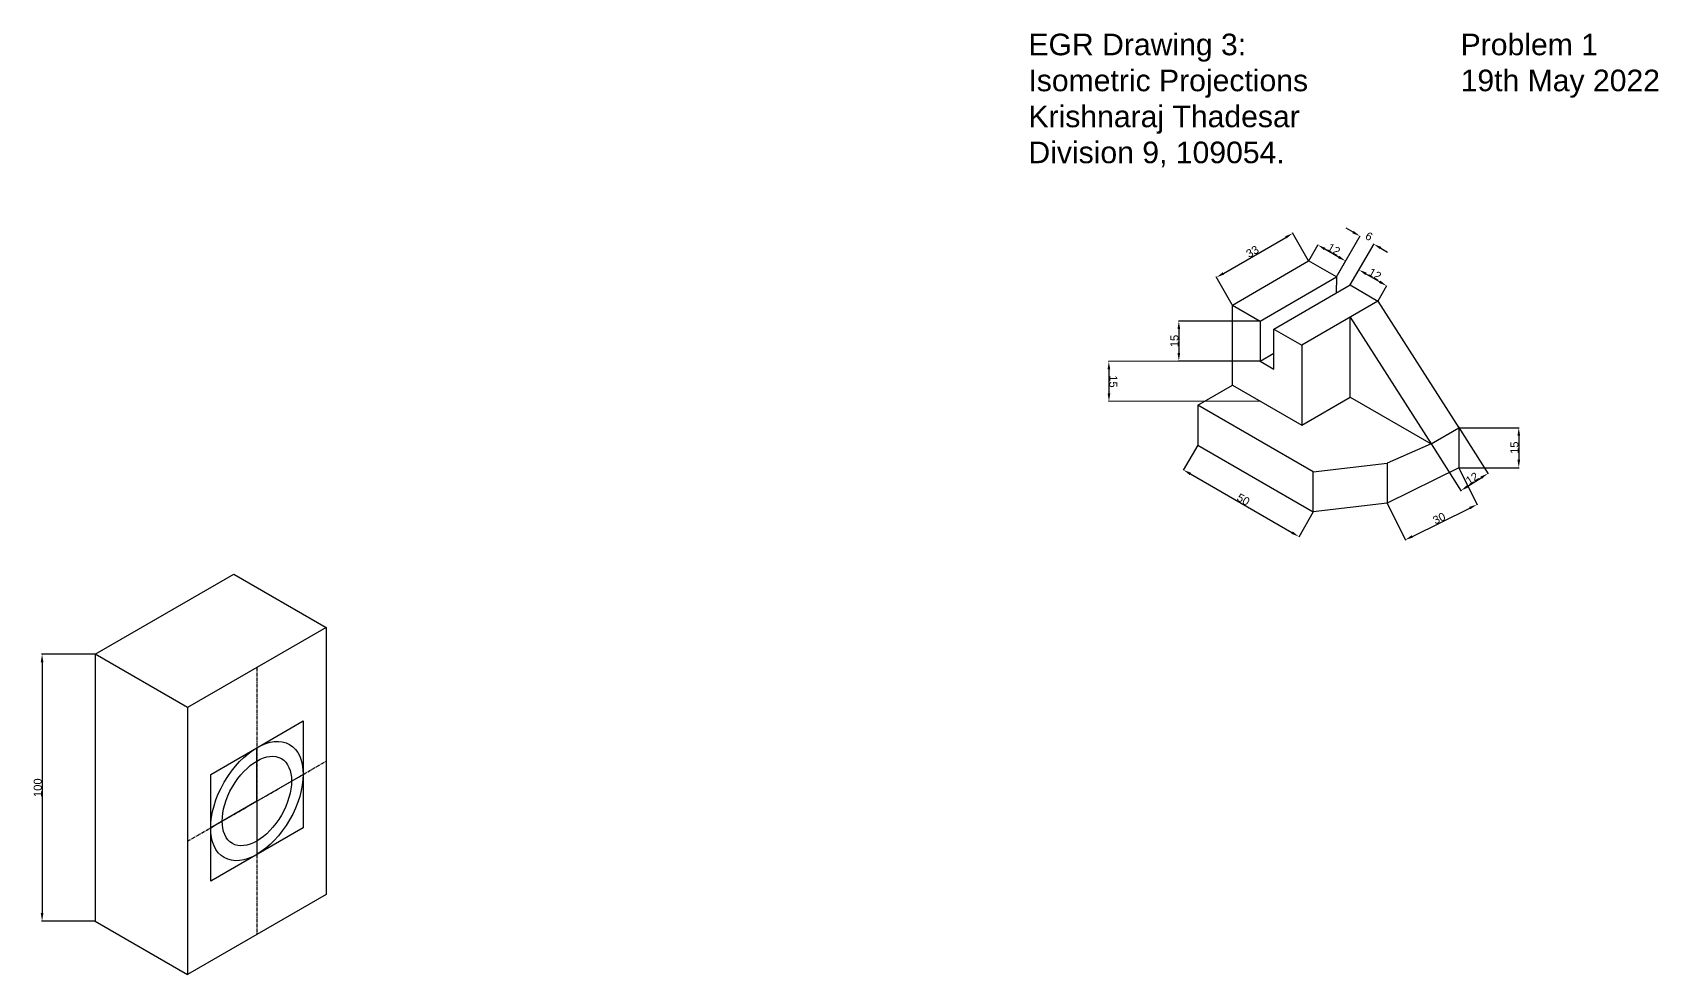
# Model space of a CAD drawing. Header units: millimetres. Extents: x 41 to 1397, y 35 to 388.
# Drawn here: x 41 to 651, y 35 to 388 of the extents above; entities that cross this region are included whole.
import ezdxf

# ---------------------------------------------------------------- set-up
doc = ezdxf.new("R2010")
doc.units = ezdxf.units.MM
doc.header["$MEASUREMENT"] = 0
doc.linetypes.add('CENTER', pattern=[2, 1.25, -0.25, 0.25, -0.25])
doc.styles.get("Standard").update_dxf_attribs({"font": ''})
doc.styles.get('Standard').set_extended_font_data('Arial')
doc.dimstyles.new('modified', dxfattribs={"dimtxt": 3, "dimasz": 3, "dimexe": 0.18, "dimexo": 0.0625, "dimgap": 0.09, "dimtad": 1, "dimdec": 0, "dimzin": 0, "dimdsep": 46, "dimtxsty": 'Standard', "dimcen": 0.09, "dimadec": 0, "dimazin": 0, "dimtfac": 1, "dimtdec": 0, "dimtofl": 0, "dimtmove": 0, "dimatfit": 3, "dimfxl": 1, "dimtolj": 1, "dimtzin": 0, "dimarcsym": 0})

# ---------------------------------------------------------------- blocks, each defined once
blk = doc.blocks.new('*D2')
at = {"color": 0, "lineweight": -2, "transparency": 16777216}
for p, q in [((64.91, 154.65), (44.87, 154.65)), ((45.05, 151.65), (45.05, 57.65)), ((64.91, 54.65), (44.87, 54.65))]:
    blk.add_line(p, q, dxfattribs=at)
at = {"color": 0, "transparency": 16777216}
for points in [[(44.55, 151.65), (45.55, 151.65), (45.05, 154.65)], [(44.55, 57.65), (45.55, 57.65), (45.05, 54.65)]]:
    blk.add_solid(points, dxfattribs=at)
at = {"layer": 'Defpoints', "color": 0, "transparency": 16777216}
for p in [(64.97, 154.65), (45.05, 54.65), (64.97, 54.65)]:
    blk.add_point(p, dxfattribs=at)
at = {"color": 0, "transparency": 16777216, "insert": (43.43, 104.65), "char_height": 3, "attachment_point": 5, "rotation": 90}
blk.add_mtext('\\A1;100', dxfattribs=at)
blk = doc.blocks.new('*D4')
at = {"color": 0, "lineweight": -2, "transparency": 16777216}
for p, q in [((520.01, 302.13), (523.53, 308.22)), ((526.04, 306.57), (531.24, 303.57)), ((530.41, 296.13), (533.92, 302.22))]:
    blk.add_line(p, q, dxfattribs=at)
at = {"color": 0, "transparency": 16777216}
for points in [[(526.29, 307), (525.79, 306.13), (523.44, 308.07)], [(531.49, 304), (530.99, 303.13), (533.83, 302.07)]]:
    blk.add_solid(points, dxfattribs=at)
at = {"layer": 'Defpoints', "color": 0, "transparency": 16777216}
for p in [(519.98, 302.07), (533.83, 302.07), (530.38, 296.07)]:
    blk.add_point(p, dxfattribs=at)
at = {"color": 0, "transparency": 16777216, "insert": (529.44, 306.45), "char_height": 3, "attachment_point": 5, "rotation": 330}
blk.add_mtext('\\A1;12', dxfattribs=at)
blk = doc.blocks.new('*D5')
at = {"color": 0, "lineweight": -2, "transparency": 16777216}
for p, q in [((535.6, 293.13), (538.95, 298.92)), ((541.46, 297.26), (546.65, 294.26)), ((546, 287.13), (549.34, 292.92))]:
    blk.add_line(p, q, dxfattribs=at)
at = {"color": 0, "transparency": 16777216}
for points in [[(541.71, 297.7), (541.21, 296.83), (538.86, 298.76)], [(546.9, 294.7), (546.4, 293.83), (549.25, 292.76)]]:
    blk.add_solid(points, dxfattribs=at)
at = {"layer": 'Defpoints', "color": 0, "transparency": 16777216}
for p in [(535.57, 293.07), (549.25, 292.76), (545.96, 287.07)]:
    blk.add_point(p, dxfattribs=at)
at = {"color": 0, "transparency": 16777216, "insert": (544.85, 297.15), "char_height": 3, "attachment_point": 5, "rotation": 330}
blk.add_mtext('\\A1;12', dxfattribs=at)
blk = doc.blocks.new('*D6')
at = {"color": 0, "lineweight": -2, "transparency": 16777216}
for p, q in [((530.41, 296.13), (539.31, 311.55)), ((536.62, 312.89), (534.02, 314.39)), ((535.6, 293.13), (544.51, 308.55)), ((547.01, 306.89), (549.61, 305.39))]:
    blk.add_line(p, q, dxfattribs=at)
at = {"color": 0, "transparency": 16777216}
for points in [[(536.87, 313.33), (536.37, 312.46), (539.22, 311.39)], [(547.26, 307.33), (546.76, 306.46), (544.42, 308.39)]]:
    blk.add_solid(points, dxfattribs=at)
at = {"layer": 'Defpoints', "color": 0, "transparency": 16777216}
for p in [(544.42, 308.39), (530.38, 296.07), (535.57, 293.07)]:
    blk.add_point(p, dxfattribs=at)
at = {"color": 0, "transparency": 16777216, "insert": (542.63, 311.3), "char_height": 3, "attachment_point": 5, "rotation": 330}
blk.add_mtext('\\A1;6', dxfattribs=at)
blk = doc.blocks.new('*D7')
at = {"color": 0, "lineweight": -2, "transparency": 16777216}
for p, q in [((576.02, 239.97), (587.3, 222.3)), ((565.92, 233.52), (577.19, 215.85)), ((579.62, 217.62), (584.67, 220.84))]:
    blk.add_line(p, q, dxfattribs=at)
at = {"color": 0, "transparency": 16777216}
for points in [[(584.4, 221.26), (584.94, 220.42), (587.2, 222.45)], [(579.35, 218.04), (579.89, 217.2), (577.09, 216.01)]]:
    blk.add_solid(points, dxfattribs=at)
at = {"layer": 'Defpoints', "color": 0, "transparency": 16777216}
for p in [(575.99, 240.02), (565.88, 233.57), (587.2, 222.45)]:
    blk.add_point(p, dxfattribs=at)
at = {"color": 0, "transparency": 16777216, "insert": (581.29, 220.58), "char_height": 3, "attachment_point": 5, "rotation": 32.54292}
blk.add_mtext('\\A1;12', dxfattribs=at)
blk = doc.blocks.new('*D8')
at = {"color": 0, "lineweight": -2, "transparency": 16777216}
for p, q in [((478.38, 233.02), (472.95, 223.61)), ((475.64, 222.26), (513.74, 200.26)), ((521.68, 208.02), (516.25, 198.61))]:
    blk.add_line(p, q, dxfattribs=at)
at = {"color": 0, "transparency": 16777216}
for points in [[(475.89, 222.7), (475.39, 221.83), (473.04, 223.76)], [(513.99, 200.7), (513.49, 199.83), (516.34, 198.76)]]:
    blk.add_solid(points, dxfattribs=at)
at = {"layer": 'Defpoints', "color": 0, "transparency": 16777216}
for p in [(478.41, 233.07), (521.72, 208.07), (516.34, 198.76)]:
    blk.add_point(p, dxfattribs=at)
at = {"color": 0, "transparency": 16777216, "insert": (495.5, 212.67), "char_height": 3, "attachment_point": 5, "rotation": 330}
blk.add_mtext('\\A1;50', dxfattribs=at)
blk = doc.blocks.new('*D9')
at = {"color": 0, "lineweight": -2, "transparency": 16777216}
for p, q in [((519.95, 302.13), (513.91, 312.59)), ((488.02, 297.43), (511.41, 310.93)), ((491.37, 285.63), (485.34, 296.09))]:
    blk.add_line(p, q, dxfattribs=at)
at = {"color": 0, "transparency": 16777216}
for points in [[(511.16, 311.36), (511.66, 310.5), (514, 312.43)], [(487.77, 297.86), (488.27, 297), (485.43, 295.93)]]:
    blk.add_solid(points, dxfattribs=at)
at = {"layer": 'Defpoints', "color": 0, "transparency": 16777216}
for p in [(514, 312.43), (519.98, 302.07), (491.4, 285.57)]:
    blk.add_point(p, dxfattribs=at)
at = {"color": 0, "transparency": 16777216, "insert": (498.9, 305.59), "char_height": 3, "attachment_point": 5, "rotation": 30}
blk.add_mtext('\\A1;33', dxfattribs=at)
blk = doc.blocks.new('*D10')
at = {"color": 0, "lineweight": -2, "transparency": 16777216}
for p, q in [((576.3, 224.52), (583.15, 210.61)), ((549.43, 211.28), (556.28, 197.37)), ((558.89, 198.86), (580.38, 209.45))]:
    blk.add_line(p, q, dxfattribs=at)
at = {"color": 0, "transparency": 16777216}
for points in [[(580.16, 209.89), (580.61, 209), (583.08, 210.77)], [(558.67, 199.31), (559.12, 198.41), (556.2, 197.53)]]:
    blk.add_solid(points, dxfattribs=at)
at = {"layer": 'Defpoints', "color": 0, "transparency": 16777216}
for p in [(576.27, 224.57), (549.4, 211.33), (583.08, 210.77)]:
    blk.add_point(p, dxfattribs=at)
at = {"color": 0, "transparency": 16777216, "insert": (568.92, 205.61), "char_height": 3, "attachment_point": 5, "rotation": 26.22979}
blk.add_mtext('\\A1;30', dxfattribs=at)
blk = doc.blocks.new('*D11')
at = {"color": 0, "lineweight": -2, "transparency": 16777216}
for p, q in [((576.34, 239.57), (598.96, 239.57)), ((598.78, 236.57), (598.78, 227.57)), ((576.34, 224.57), (598.96, 224.57))]:
    blk.add_line(p, q, dxfattribs=at)
at = {"color": 0, "transparency": 16777216}
for points in [[(598.28, 236.57), (599.28, 236.57), (598.78, 239.57)], [(598.28, 227.57), (599.28, 227.57), (598.78, 224.57)]]:
    blk.add_solid(points, dxfattribs=at)
at = {"layer": 'Defpoints', "color": 0, "transparency": 16777216}
for p in [(576.27, 239.57), (576.27, 224.57), (598.78, 224.57)]:
    blk.add_point(p, dxfattribs=at)
at = {"color": 0, "transparency": 16777216, "insert": (597.16, 232.07), "char_height": 3, "attachment_point": 5, "rotation": 90}
blk.add_mtext('\\A1;15', dxfattribs=at)
blk = doc.blocks.new('*D12')
at = {"color": 0, "lineweight": -2, "transparency": 16777216}
for p, q in [((501.73, 279.57), (471.13, 279.57)), ((471.31, 276.57), (471.31, 267.57)), ((501.73, 264.57), (471.13, 264.57))]:
    blk.add_line(p, q, dxfattribs=at)
at = {"color": 0, "transparency": 16777216}
for points in [[(470.81, 276.57), (471.81, 276.57), (471.31, 279.57)], [(470.81, 267.57), (471.81, 267.57), (471.31, 264.57)]]:
    blk.add_solid(points, dxfattribs=at)
at = {"layer": 'Defpoints', "color": 0, "transparency": 16777216}
for p in [(501.8, 279.57), (471.31, 264.57), (501.8, 264.57)]:
    blk.add_point(p, dxfattribs=at)
at = {"color": 0, "transparency": 16777216, "insert": (469.68, 272.07), "char_height": 3, "attachment_point": 5, "rotation": 90}
blk.add_mtext('\\A1;15', dxfattribs=at)
blk = doc.blocks.new('*D13')
at = {"color": 0, "lineweight": -2, "transparency": 16777216}
for p, q in [((501.73, 264.57), (444.89, 264.43)), ((445.08, 261.43), (445.11, 252.41)), ((501.77, 249.55), (444.93, 249.41))]:
    blk.add_line(p, q, dxfattribs=at)
at = {"color": 0, "transparency": 16777216}
for points in [[(445.58, 261.43), (444.58, 261.43), (445.07, 264.43)], [(445.61, 252.41), (444.61, 252.4), (445.11, 249.41)]]:
    blk.add_solid(points, dxfattribs=at)
at = {"layer": 'Defpoints', "color": 0, "transparency": 16777216}
for p in [(501.8, 264.57), (445.11, 249.41), (501.84, 249.55)]:
    blk.add_point(p, dxfattribs=at)
at = {"color": 0, "transparency": 16777216, "insert": (446.72, 256.92), "char_height": 3, "attachment_point": 5, "rotation": 270.14761}
blk.add_mtext('\\A1;15', dxfattribs=at)

msp = doc.modelspace()

# ---------------------------------------------------------------- linework, layer by layer
for p, q in [((491.4, 285.57), (519.98, 302.07)), ((530.38, 296.07), (519.98, 302.07)), ((501.8, 279.57), (530.38, 296.07)), ((506.99, 276.57), (535.57, 293.07)), ((530.38, 296.07), (530.36, 290.06)), ((535.57, 293.07), (545.96, 287.07)), ((545.96, 287.07), (517.39, 270.57)), ((545.96, 287.07), (576.27, 239.57)), ((491.4, 255.57), (491.4, 285.57)), ((491.4, 285.57), (501.8, 279.57)), ((535.57, 251.07), (535.57, 281.07)), ((535.57, 281.07), (565.88, 233.57)), ((501.8, 279.57), (501.8, 264.57)), ((506.99, 261.57), (506.99, 276.57)), ((506.99, 276.57), (517.39, 270.57)), ((517.39, 270.57), (517.39, 240.57)), ((501.8, 264.57), (506.99, 267.58)), ((501.8, 264.57), (506.99, 261.57)), ((478.41, 248.07), (491.4, 255.57)), ((491.4, 255.57), (517.39, 240.57)), ((517.39, 240.57), (535.57, 251.07)), ((535.57, 251.07), (565.88, 233.57)), ((478.41, 248.07), (478.41, 233.07)), ((521.72, 223.07), (478.41, 248.07)), ((565.88, 233.57), (576.27, 239.57)), ((576.27, 239.57), (576.27, 224.57)), ((478.41, 233.07), (521.72, 208.07)), ((565.88, 233.57), (549.4, 226.33)), ((521.72, 223.07), (549.4, 226.33)), ((549.4, 226.33), (549.4, 211.33)), ((521.72, 208.07), (521.72, 223.07)), ((576.27, 224.57), (549.4, 211.33)), ((549.4, 211.33), (521.72, 208.07)), ((64.97, 154.65), (116.93, 184.65)), ((116.93, 184.65), (151.57, 164.65)), ((151.57, 164.65), (99.61, 134.65)), ((151.57, 164.65), (151.57, 64.65)), ((99.61, 134.65), (64.97, 154.65)), ((64.97, 154.65), (64.97, 54.65)), ((99.61, 134.65), (99.61, 34.65)), ((125.59, 119.65), (142.91, 129.65)), ((142.91, 129.65), (142.91, 89.65)), ((108.27, 109.65), (125.59, 119.65)), ((125.59, 99.65), (125.59, 119.65)), ((108.27, 69.65), (108.27, 109.65)), ((125.59, 99.65), (142.91, 109.65)), ((125.59, 99.65), (108.27, 89.65)), ((125.59, 99.65), (125.59, 79.65)), ((142.91, 89.65), (108.27, 69.65)), ((151.57, 64.65), (99.61, 34.65)), ((64.97, 54.65), (99.61, 34.65))]:
    msp.add_line(p, q)
at = {"linetype": 'CENTER'}
for p, q in [((125.59, 149.65), (125.59, 49.65)), ((99.61, 84.65), (151.57, 114.65))]:
    msp.add_line(p, q, dxfattribs=at)
for major_axis in [(-12.25, -21.21), (-9.19, -15.91)]:
    msp.add_ellipse((125.59, 99.65), major_axis=major_axis, ratio=0.57735)

# ---------------------------------------------------------------- texts
at = {"char_height": 8.0895, "attachment_point": 1}
for s, insert in [('EGR Drawing 3:\\PIsometric Projections\\PKrishnaraj Thadesar\\PDivision 9, 109054.', (414.91, 387.27)), ('Problem 1\\P19th May 2022', (576.98, 387.27))]:
    msp.add_mtext_dynamic_manual_height_columns(s, width=5740.6023, gutter_width=40.45, heights=[0], dxfattribs=dict(at, insert=insert))

# ---------------------------------------------------------------- dimensions: what is measured, and where the dimension line sits
at = {"color": 4}
for p1, p2, distance, picture, middle in [((491.4, 285.57), (519.98, 302.07), 11.96, '*D9', (498.9, 305.59)), ((530.38, 296.07), (535.57, 293.07), 17.69, '*D6', (542.63, 311.3)), ((519.98, 302.07), (530.38, 296.07), 6.92, '*D4', (529.44, 306.45)), ((535.57, 293.07), (545.96, 287.07), 6.57, '*D5', (544.85, 297.15)), ((501.8, 264.57), (501.84, 249.55), -56.72, '*D13', (446.72, 256.92)), ((565.88, 233.57), (575.99, 240.02), -20.84, '*D7', (581.29, 220.58)), ((576.27, 239.57), (576.27, 224.57), 22.51, '*D11', (597.16, 232.07)), ((478.41, 233.07), (521.72, 208.07), -10.75, '*D8', (495.5, 212.67)), ((549.4, 211.33), (576.27, 224.57), -15.39, '*D10', (568.92, 205.61))]:
    dim = msp.add_aligned_dim(p1=p1, p2=p2, distance=distance, dimstyle='modified', dxfattribs=at)
    dim.commit()
    dim.dimension.update_dxf_attribs({"geometry": picture, "text_midpoint": middle})
for base, p1, p2, picture, middle in [((471.31, 264.57), (501.8, 279.57), (501.8, 264.57), '*D12', (469.68, 272.07)), ((45.05, 54.65), (64.97, 154.65), (64.97, 54.65), '*D2', (43.43, 104.65))]:
    dim = msp.add_linear_dim(base=base, p1=p1, p2=p2, angle=90, dimstyle='modified', dxfattribs=at)
    dim.commit()
    dim.dimension.update_dxf_attribs({"geometry": picture, "text_midpoint": middle})

doc.saveas('drawing.dxf')
